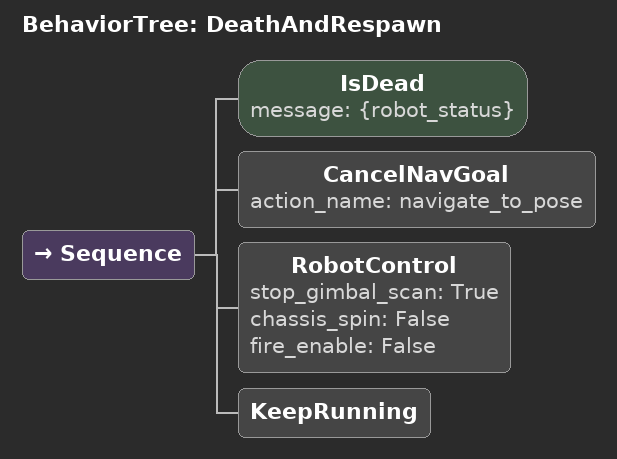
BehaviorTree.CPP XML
<?xml version="1.0" encoding="UTF-8"?>
<root BTCPP_format="4">

    <BehaviorTree ID="DeathAndRespawn">
        <Sequence>
            <IsDead message="{robot_status}"/>
            <CancelNavGoal action_name="navigate_to_pose"/>
            <RobotControl stop_gimbal_scan="True"
                          chassis_spin="False"
                          fire_enable="False"/>
            <KeepRunning/>
        </Sequence>
    </BehaviorTree>

</root>
